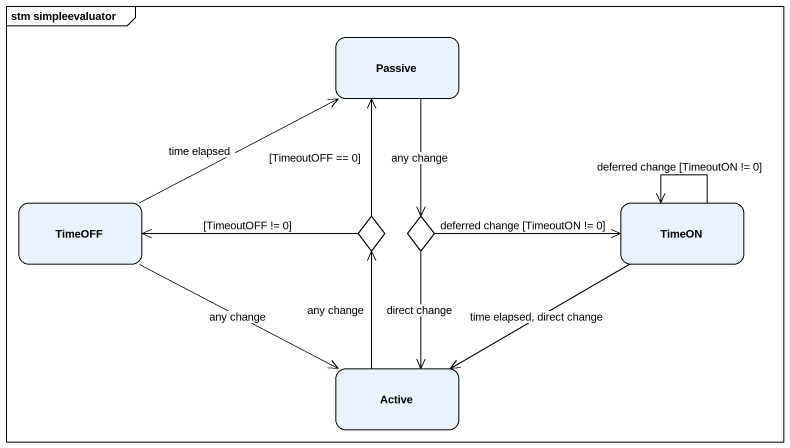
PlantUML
@startuml
mainframe stm simpleevaluator
hide empty description
state Passive
state TimeOFF
state choice1 <<choice>>
state choice2 <<choice>>
state TimeON
state Active
Passive --> choice2 : any change
TimeOFF -right-> Passive : time elapsed
TimeOFF -right-> Active : any change
choice1 -up-> Passive : [TimeoutOFF == 0]
choice1 -left-> TimeOFF : [TimeoutOFF != 0]
choice2 -right-> TimeON : deferred change [TimeoutON != 0]
choice2 --> Active : direct change
TimeON --> TimeON : deferred change [TimeoutON != 0]
TimeON -left-> Active : time elapsed, direct change
Active -up-> choice1 : any change
@enduml
